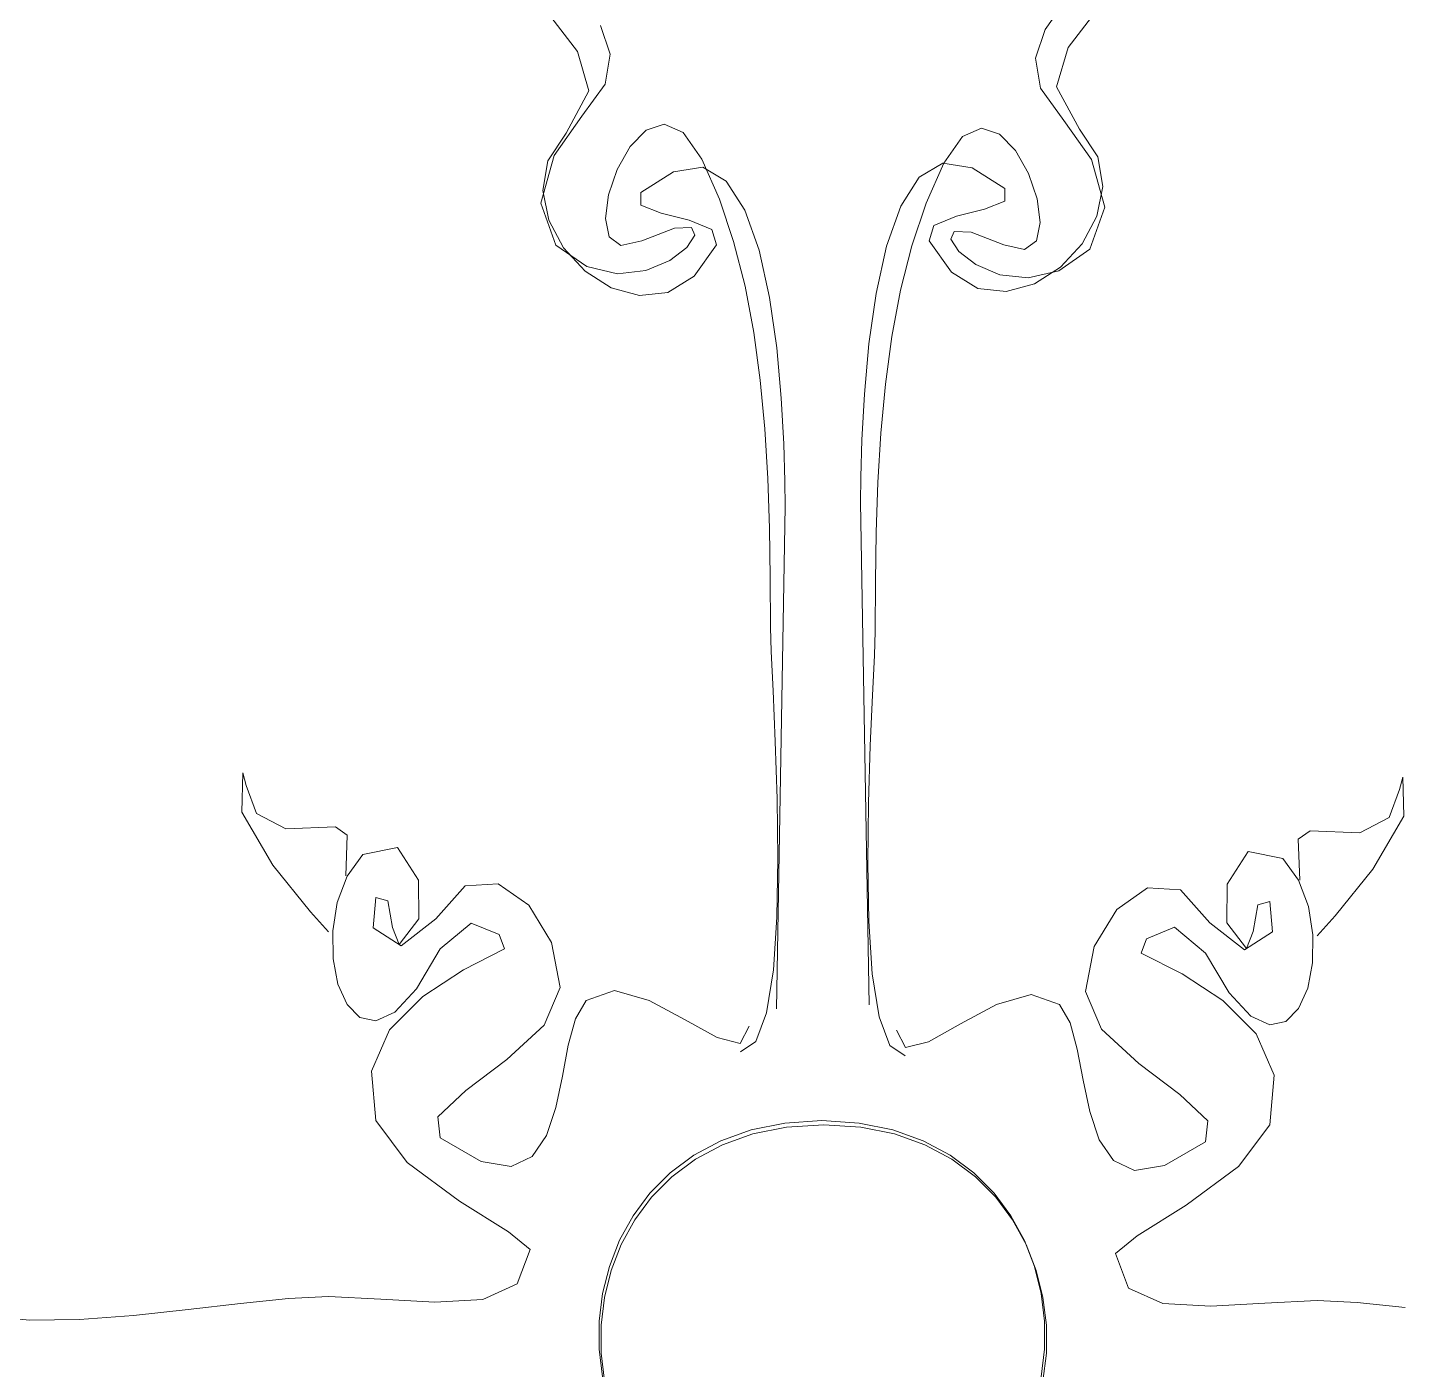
# Model space of a CAD drawing. Header units: centimetres. Extents: x 134057 to 145613, y 5028 to 39996.
# Drawn here: x 135511.4 to 135562.4, y 11426.4 to 11476.1 of the extents above; entities that cross this region are included whole.
import ezdxf

# ---------------------------------------------------------------- set-up
doc = ezdxf.new("R2010")
doc.units = ezdxf.units.CM
doc.layers.add('TEXT', color=3, linetype='Continuous', lineweight=20)

msp = doc.modelspace()

# ---------------------------------------------------------------- linework, layer by layer
at = {"layer": 'TEXT', "color": 2, "linetype": 'Continuous', "lineweight": 9}
for p, q in [((135549.857, 11477.129), (135549.101, 11476.059)), ((135549.857, 11477.129), (135549.101, 11476.059)), ((135531.773, 11475.241), (135530.662, 11476.692)), ((135531.773, 11475.241), (135530.662, 11476.692)), ((135549.951, 11475.391), (135551.062, 11476.842)), ((135549.951, 11475.391), (135551.062, 11476.842)), ((135532.622, 11476.209), (135532.977, 11475.145)), ((135532.622, 11476.209), (135532.977, 11475.145)), ((135549.101, 11476.059), (135548.747, 11474.995)), ((135549.101, 11476.059), (135548.747, 11474.995)), ((135549.527, 11473.94), (135549.951, 11475.391)), ((135549.527, 11473.94), (135549.951, 11475.391)), ((135532.197, 11473.79), (135531.773, 11475.241)), ((135532.197, 11473.79), (135531.773, 11475.241)), ((135532.977, 11475.145), (135532.792, 11474.04)), ((135532.977, 11475.145), (135532.792, 11474.04)), ((135548.747, 11474.995), (135548.932, 11473.89)), ((135548.747, 11474.995), (135548.932, 11473.89)), ((135532.792, 11474.04), (135531.927, 11472.847)), ((135532.792, 11474.04), (135531.927, 11472.847)), ((135548.932, 11473.89), (135549.797, 11472.697)), ((135548.932, 11473.89), (135549.797, 11472.697)), ((135550.369, 11472.37), (135549.527, 11473.94)), ((135550.369, 11472.37), (135549.527, 11473.94)), ((135531.355, 11472.22), (135532.197, 11473.79)), ((135531.355, 11472.22), (135532.197, 11473.79)), ((135531.927, 11472.847), (135530.902, 11471.399)), ((135531.927, 11472.847), (135530.902, 11471.399)), ((135533.717, 11471.728), (135534.315, 11472.338)), ((135533.717, 11471.728), (135534.315, 11472.338)), ((135534.315, 11472.338), (135534.987, 11472.561)), ((135534.315, 11472.338), (135534.987, 11472.561)), ((135534.987, 11472.561), (135535.689, 11472.25)), ((135534.987, 11472.561), (135535.689, 11472.25)), ((135546.737, 11472.411), (135546.035, 11472.1)), ((135546.737, 11472.411), (135546.035, 11472.1)), ((135547.409, 11472.188), (135546.737, 11472.411)), ((135547.409, 11472.188), (135546.737, 11472.411)), ((135549.797, 11472.697), (135550.822, 11471.249)), ((135549.797, 11472.697), (135550.822, 11471.249)), ((135551.05, 11471.349), (135550.369, 11472.37)), ((135551.05, 11471.349), (135550.369, 11472.37)), ((135530.674, 11471.199), (135531.355, 11472.22)), ((135530.674, 11471.199), (135531.355, 11472.22)), ((135535.689, 11472.25), (135536.378, 11471.257)), ((135535.689, 11472.25), (135536.378, 11471.257)), ((135546.035, 11472.1), (135545.346, 11471.108)), ((135546.035, 11472.1), (135545.346, 11471.108)), ((135548.007, 11471.578), (135547.409, 11472.188)), ((135548.007, 11471.578), (135547.409, 11472.188)), ((135530.902, 11471.399), (135530.407, 11469.632)), ((135530.902, 11471.399), (135530.407, 11469.632)), ((135533.238, 11470.88), (135533.717, 11471.728)), ((135533.238, 11470.88), (135533.717, 11471.728)), ((135536.378, 11471.257), (135537.029, 11469.776)), ((135536.378, 11471.257), (135537.029, 11469.776)), ((135548.486, 11470.73), (135548.007, 11471.578)), ((135548.486, 11470.73), (135548.007, 11471.578)), ((135550.822, 11471.249), (135551.317, 11469.482)), ((135550.822, 11471.249), (135551.317, 11469.482)), ((135551.24, 11470.246), (135551.05, 11471.349)), ((135551.24, 11470.246), (135551.05, 11471.349)), ((135530.484, 11470.096), (135530.674, 11471.199)), ((135530.484, 11470.096), (135530.674, 11471.199)), ((135532.921, 11469.941), (135533.238, 11470.88)), ((135532.921, 11469.941), (135533.238, 11470.88)), ((135535.33, 11470.79), (135534.112, 11470.026)), ((135535.33, 11470.79), (135534.112, 11470.026)), ((135536.411, 11470.966), (135535.33, 11470.79)), ((135536.411, 11470.966), (135535.33, 11470.79)), ((135537.286, 11470.446), (135536.411, 11470.966)), ((135537.286, 11470.446), (135536.411, 11470.966)), ((135544.438, 11470.596), (135545.313, 11471.116)), ((135544.438, 11470.596), (135545.313, 11471.116)), ((135545.346, 11471.108), (135544.695, 11469.626)), ((135545.346, 11471.108), (135544.695, 11469.626)), ((135545.313, 11471.116), (135546.394, 11470.939)), ((135545.313, 11471.116), (135546.394, 11470.939)), ((135546.394, 11470.939), (135547.612, 11470.176)), ((135546.394, 11470.939), (135547.612, 11470.176)), ((135537.975, 11469.373), (135537.286, 11470.446)), ((135537.975, 11469.373), (135537.286, 11470.446)), ((135543.748, 11469.523), (135544.438, 11470.596)), ((135543.748, 11469.523), (135544.438, 11470.596)), ((135548.803, 11469.791), (135548.486, 11470.73)), ((135548.803, 11469.791), (135548.486, 11470.73)), ((135551.02, 11469.144), (135551.24, 11470.246)), ((135551.02, 11469.144), (135551.24, 11470.246)), ((135530.704, 11468.994), (135530.484, 11470.096)), ((135530.704, 11468.994), (135530.484, 11470.096)), ((135532.81, 11469.059), (135532.921, 11469.941)), ((135532.81, 11469.059), (135532.921, 11469.941)), ((135534.112, 11470.026), (135534.117, 11469.559)), ((135534.112, 11470.026), (135534.117, 11469.559)), ((135537.029, 11469.776), (135537.558, 11468.203)), ((135537.029, 11469.776), (135537.558, 11468.203)), ((135547.612, 11470.176), (135547.607, 11469.709)), ((135547.612, 11470.176), (135547.607, 11469.709)), ((135548.914, 11468.91), (135548.803, 11469.791)), ((135548.914, 11468.91), (135548.803, 11469.791)), ((135530.407, 11469.632), (135530.973, 11468.078)), ((135530.407, 11469.632), (135530.973, 11468.078)), ((135534.117, 11469.559), (135534.873, 11469.259)), ((135534.117, 11469.559), (135534.873, 11469.259)), ((135534.873, 11469.259), (135535.907, 11469)), ((135534.873, 11469.259), (135535.907, 11469)), ((135538.502, 11467.89), (135537.975, 11469.373)), ((135538.502, 11467.89), (135537.975, 11469.373)), ((135543.222, 11468.039), (135543.748, 11469.523)), ((135543.222, 11468.039), (135543.748, 11469.523)), ((135544.695, 11469.626), (135544.165, 11468.054)), ((135544.695, 11469.626), (135544.165, 11468.054)), ((135546.851, 11469.409), (135545.817, 11469.149)), ((135546.851, 11469.409), (135545.817, 11469.149)), ((135547.607, 11469.709), (135546.851, 11469.409)), ((135547.607, 11469.709), (135546.851, 11469.409)), ((135551.317, 11469.482), (135550.751, 11467.928)), ((135551.317, 11469.482), (135550.751, 11467.928)), ((135531.253, 11467.972), (135530.704, 11468.994)), ((135531.253, 11467.972), (135530.704, 11468.994)), ((135532.949, 11468.383), (135532.81, 11469.059)), ((135532.949, 11468.383), (135532.81, 11469.059)), ((135535.367, 11468.707), (135534.152, 11468.237)), ((135535.367, 11468.707), (135534.152, 11468.237)), ((135535.995, 11468.729), (135535.367, 11468.707)), ((135535.995, 11468.729), (135535.367, 11468.707)), ((135535.907, 11469), (135536.747, 11468.651)), ((135535.907, 11469), (135536.747, 11468.651)), ((135536.119, 11468.443), (135535.995, 11468.729)), ((135536.119, 11468.443), (135535.995, 11468.729)), ((135544.977, 11468.801), (135544.804, 11468.237)), ((135544.977, 11468.801), (135544.804, 11468.237)), ((135545.817, 11469.149), (135544.977, 11468.801)), ((135545.817, 11469.149), (135544.977, 11468.801)), ((135548.775, 11468.233), (135548.914, 11468.91)), ((135548.775, 11468.233), (135548.914, 11468.91)), ((135550.47, 11468.122), (135551.02, 11469.144)), ((135550.47, 11468.122), (135551.02, 11469.144)), ((135533.382, 11468.059), (135532.949, 11468.383)), ((135533.382, 11468.059), (135532.949, 11468.383)), ((135534.152, 11468.237), (135533.382, 11468.059)), ((135534.152, 11468.237), (135533.382, 11468.059)), ((135535.823, 11467.987), (135536.119, 11468.443)), ((135535.823, 11467.987), (135536.119, 11468.443)), ((135536.747, 11468.651), (135536.92, 11468.087)), ((135536.747, 11468.651), (135536.92, 11468.087)), ((135537.558, 11468.203), (135537.979, 11466.553)), ((135537.558, 11468.203), (135537.979, 11466.553)), ((135544.804, 11468.237), (135545.625, 11467.069)), ((135544.804, 11468.237), (135545.625, 11467.069)), ((135545.605, 11468.293), (135545.729, 11468.58)), ((135545.605, 11468.293), (135545.729, 11468.58)), ((135545.901, 11467.837), (135545.605, 11468.293)), ((135545.901, 11467.837), (135545.605, 11468.293)), ((135545.729, 11468.58), (135546.356, 11468.558)), ((135545.729, 11468.58), (135546.356, 11468.558)), ((135546.356, 11468.558), (135547.572, 11468.087)), ((135546.356, 11468.558), (135547.572, 11468.087)), ((135548.342, 11467.91), (135548.775, 11468.233)), ((135548.342, 11467.91), (135548.775, 11468.233)), ((135530.973, 11468.078), (135532.113, 11467.277)), ((135530.973, 11468.078), (135532.113, 11467.277)), ((135532.051, 11467.113), (135531.253, 11467.972)), ((135532.051, 11467.113), (135531.253, 11467.972)), ((135535.19, 11467.503), (135535.823, 11467.987)), ((135535.19, 11467.503), (135535.823, 11467.987)), ((135536.92, 11468.087), (135536.098, 11466.919)), ((135536.92, 11468.087), (135536.098, 11466.919)), ((135538.887, 11466.139), (135538.502, 11467.89)), ((135538.887, 11466.139), (135538.502, 11467.89)), ((135542.837, 11466.289), (135543.222, 11468.039)), ((135542.837, 11466.289), (135543.222, 11468.039)), ((135544.165, 11468.054), (135543.745, 11466.403)), ((135544.165, 11468.054), (135543.745, 11466.403)), ((135546.533, 11467.353), (135545.901, 11467.837)), ((135546.533, 11467.353), (135545.901, 11467.837)), ((135547.572, 11468.087), (135548.342, 11467.91)), ((135547.572, 11468.087), (135548.342, 11467.91)), ((135550.751, 11467.928), (135549.611, 11467.127)), ((135550.751, 11467.928), (135549.611, 11467.127)), ((135549.673, 11467.263), (135550.47, 11468.122)), ((135549.673, 11467.263), (135550.47, 11468.122)), ((135532.113, 11467.277), (135533.252, 11467.008)), ((135532.113, 11467.277), (135533.252, 11467.008)), ((135534.305, 11467.13), (135535.19, 11467.503)), ((135534.305, 11467.13), (135535.19, 11467.503)), ((135547.418, 11466.98), (135546.533, 11467.353)), ((135547.418, 11466.98), (135546.533, 11467.353)), ((135548.709, 11466.647), (135549.673, 11467.263)), ((135548.709, 11466.647), (135549.673, 11467.263)), ((135533.015, 11466.497), (135532.051, 11467.113)), ((135533.015, 11466.497), (135532.051, 11467.113)), ((135533.252, 11467.008), (135534.305, 11467.13)), ((135533.252, 11467.008), (135534.305, 11467.13)), ((135536.098, 11466.919), (135535.12, 11466.319)), ((135536.098, 11466.919), (135535.12, 11466.319)), ((135545.625, 11467.069), (135546.604, 11466.469)), ((135545.625, 11467.069), (135546.604, 11466.469)), ((135548.472, 11466.858), (135547.418, 11466.98)), ((135548.472, 11466.858), (135547.418, 11466.98)), ((135549.611, 11467.127), (135548.472, 11466.858)), ((135549.611, 11467.127), (135548.472, 11466.858)), ((135534.065, 11466.205), (135533.015, 11466.497)), ((135534.065, 11466.205), (135533.015, 11466.497)), ((135535.12, 11466.319), (135534.065, 11466.205)), ((135535.12, 11466.319), (135534.065, 11466.205)), ((135537.979, 11466.553), (135538.304, 11464.837)), ((135537.979, 11466.553), (135538.304, 11464.837)), ((135542.571, 11464.415), (135542.837, 11466.289)), ((135542.571, 11464.415), (135542.837, 11466.289)), ((135543.745, 11466.403), (135543.42, 11464.687)), ((135543.745, 11466.403), (135543.42, 11464.687)), ((135546.604, 11466.469), (135547.659, 11466.355)), ((135546.604, 11466.469), (135547.659, 11466.355)), ((135547.659, 11466.355), (135548.709, 11466.647)), ((135547.659, 11466.355), (135548.709, 11466.647)), ((135539.153, 11464.265), (135538.887, 11466.139)), ((135539.153, 11464.265), (135538.887, 11466.139)), ((135538.304, 11464.837), (135538.544, 11463.07)), ((135538.304, 11464.837), (135538.544, 11463.07)), ((135543.42, 11464.687), (135543.18, 11462.92)), ((135543.42, 11464.687), (135543.18, 11462.92)), ((135539.322, 11462.41), (135539.153, 11464.265)), ((135539.322, 11462.41), (135539.153, 11464.265)), ((135542.402, 11462.559), (135542.571, 11464.415)), ((135542.402, 11462.559), (135542.571, 11464.415)), ((135538.544, 11463.07), (135538.713, 11461.264)), ((135538.544, 11463.07), (135538.713, 11461.264)), ((135543.18, 11462.92), (135543.011, 11461.114)), ((135543.18, 11462.92), (135543.011, 11461.114)), ((135539.415, 11460.716), (135539.322, 11462.41)), ((135539.415, 11460.716), (135539.322, 11462.41)), ((135542.309, 11460.866), (135542.402, 11462.559)), ((135542.309, 11460.866), (135542.402, 11462.559)), ((135538.713, 11461.264), (135538.823, 11459.434)), ((135538.713, 11461.264), (135538.823, 11459.434)), ((135543.011, 11461.114), (135542.901, 11459.284)), ((135543.011, 11461.114), (135542.901, 11459.284)), ((135539.455, 11459.328), (135539.415, 11460.716)), ((135539.455, 11459.328), (135539.415, 11460.716)), ((135542.269, 11459.478), (135542.309, 11460.866)), ((135542.269, 11459.478), (135542.309, 11460.866)), ((135538.823, 11459.434), (135538.886, 11457.592)), ((135538.823, 11459.434), (135538.886, 11457.592)), ((135539.463, 11458.389), (135539.455, 11459.328)), ((135539.463, 11458.389), (135539.455, 11459.328)), ((135542.26, 11458.539), (135542.269, 11459.478)), ((135542.26, 11458.539), (135542.269, 11459.478)), ((135542.901, 11459.284), (135542.838, 11457.443)), ((135542.901, 11459.284), (135542.838, 11457.443)), ((135542.578, 11439.937), (135542.26, 11458.539)), ((135542.578, 11439.937), (135542.26, 11458.539)), ((135539.145, 11439.788), (135539.463, 11458.389)), ((135539.145, 11439.788), (135539.463, 11458.389)), ((135538.886, 11457.592), (135538.915, 11455.752)), ((135538.886, 11457.592), (135538.915, 11455.752)), ((135542.838, 11457.443), (135542.809, 11455.603)), ((135542.838, 11457.443), (135542.809, 11455.603)), ((135538.915, 11455.752), (135538.922, 11453.928)), ((135538.915, 11455.752), (135538.922, 11453.928)), ((135542.809, 11455.603), (135542.802, 11453.778)), ((135542.809, 11455.603), (135542.802, 11453.778)), ((135538.922, 11453.928), (135538.951, 11453.024)), ((135538.922, 11453.928), (135538.951, 11453.024)), ((135542.802, 11453.778), (135542.773, 11452.874)), ((135542.802, 11453.778), (135542.773, 11452.874)), ((135538.951, 11453.024), (135539.02, 11451.559)), ((135538.951, 11453.024), (135539.02, 11451.559)), ((135542.773, 11452.874), (135542.704, 11451.409)), ((135542.773, 11452.874), (135542.704, 11451.409)), ((135539.02, 11451.559), (135539.102, 11449.687)), ((135539.02, 11451.559), (135539.102, 11449.687)), ((135542.704, 11451.409), (135542.622, 11449.537)), ((135542.704, 11451.409), (135542.622, 11449.537)), ((135539.102, 11449.687), (135539.171, 11447.564)), ((135539.102, 11449.687), (135539.171, 11447.564)), ((135542.622, 11449.537), (135542.553, 11447.414)), ((135542.622, 11449.537), (135542.553, 11447.414)), ((135519.327, 11447.067), (135519.367, 11448.523)), ((135519.327, 11447.067), (135519.367, 11448.523)), ((135519.367, 11448.523), (135519.496, 11448.057)), ((135519.367, 11448.523), (135519.496, 11448.057)), ((135562.357, 11448.373), (135562.228, 11447.908)), ((135562.357, 11448.373), (135562.228, 11447.908)), ((135562.397, 11446.917), (135562.357, 11448.373)), ((135562.397, 11446.917), (135562.357, 11448.373)), ((135519.496, 11448.057), (135519.873, 11447.027)), ((135519.496, 11448.057), (135519.873, 11447.027)), ((135562.228, 11447.908), (135561.851, 11446.877)), ((135562.228, 11447.908), (135561.851, 11446.877)), ((135539.171, 11447.564), (135539.2, 11445.343)), ((135539.171, 11447.564), (135539.2, 11445.343)), ((135542.553, 11447.414), (135542.524, 11445.193)), ((135542.553, 11447.414), (135542.524, 11445.193)), ((135520.48, 11445.104), (135519.327, 11447.067)), ((135520.48, 11445.104), (135519.327, 11447.067)), ((135519.873, 11447.027), (135520.957, 11446.456)), ((135519.873, 11447.027), (135520.957, 11446.456)), ((135561.851, 11446.877), (135560.767, 11446.306)), ((135561.851, 11446.877), (135560.767, 11446.306)), ((135561.244, 11444.955), (135562.397, 11446.917)), ((135561.244, 11444.955), (135562.397, 11446.917)), ((135520.957, 11446.456), (135522.806, 11446.532)), ((135520.957, 11446.456), (135522.806, 11446.532)), ((135522.806, 11446.532), (135523.241, 11446.22)), ((135522.806, 11446.532), (135523.241, 11446.22)), ((135558.918, 11446.383), (135558.483, 11446.071)), ((135558.918, 11446.383), (135558.483, 11446.071)), ((135560.767, 11446.306), (135558.918, 11446.383)), ((135560.767, 11446.306), (135558.918, 11446.383)), ((135523.241, 11446.22), (135523.182, 11444.707)), ((135523.241, 11446.22), (135523.182, 11444.707)), ((135523.818, 11445.502), (135525.096, 11445.767)), ((135523.818, 11445.502), (135525.096, 11445.767)), ((135525.096, 11445.767), (135525.879, 11444.548)), ((135525.096, 11445.767), (135525.879, 11444.548)), ((135558.483, 11446.071), (135558.541, 11444.557)), ((135558.483, 11446.071), (135558.541, 11444.557)), ((135523.236, 11444.697), (135523.818, 11445.502)), ((135523.236, 11444.697), (135523.818, 11445.502)), ((135539.2, 11445.343), (135539.162, 11443.179)), ((135539.2, 11445.343), (135539.162, 11443.179)), ((135556.628, 11445.617), (135555.845, 11444.398)), ((135556.628, 11445.617), (135555.845, 11444.398)), ((135557.906, 11445.352), (135556.628, 11445.617)), ((135557.906, 11445.352), (135556.628, 11445.617)), ((135558.487, 11444.547), (135557.906, 11445.352)), ((135558.487, 11444.547), (135557.906, 11445.352)), ((135521.871, 11443.38), (135520.48, 11445.104)), ((135521.871, 11443.38), (135520.48, 11445.104)), ((135542.524, 11445.193), (135542.562, 11443.03)), ((135542.524, 11445.193), (135542.562, 11443.03)), ((135559.853, 11443.231), (135561.244, 11444.955)), ((135559.853, 11443.231), (135561.244, 11444.955)), ((135522.868, 11443.726), (135523.236, 11444.697)), ((135522.868, 11443.726), (135523.236, 11444.697)), ((135525.879, 11444.548), (135525.885, 11443.117)), ((135525.879, 11444.548), (135525.885, 11443.117)), ((135526.521, 11443.117), (135527.611, 11444.348)), ((135526.521, 11443.117), (135527.611, 11444.348)), ((135527.611, 11444.348), (135528.831, 11444.419)), ((135527.611, 11444.348), (135528.831, 11444.419)), ((135528.831, 11444.419), (135529.967, 11443.621)), ((135528.831, 11444.419), (135529.967, 11443.621)), ((135552.893, 11444.27), (135551.757, 11443.471)), ((135552.893, 11444.27), (135551.757, 11443.471)), ((135554.113, 11444.199), (135552.893, 11444.27)), ((135554.113, 11444.199), (135552.893, 11444.27)), ((135555.845, 11444.398), (135555.839, 11442.967)), ((135555.845, 11444.398), (135555.839, 11442.967)), ((135558.856, 11443.577), (135558.487, 11444.547)), ((135558.856, 11443.577), (135558.487, 11444.547)), ((135522.698, 11442.679), (135522.868, 11443.726)), ((135522.698, 11442.679), (135522.868, 11443.726)), ((135524.295, 11443.912), (135524.201, 11442.787)), ((135524.295, 11443.912), (135524.201, 11442.787)), ((135524.745, 11443.788), (135524.295, 11443.912)), ((135524.745, 11443.788), (135524.295, 11443.912)), ((135524.911, 11442.799), (135524.745, 11443.788)), ((135524.911, 11442.799), (135524.745, 11443.788)), ((135555.203, 11442.967), (135554.113, 11444.199)), ((135555.203, 11442.967), (135554.113, 11444.199)), ((135556.979, 11443.638), (135557.429, 11443.762)), ((135556.979, 11443.638), (135557.429, 11443.762)), ((135557.429, 11443.762), (135557.523, 11442.638)), ((135557.429, 11443.762), (135557.523, 11442.638)), ((135522.546, 11442.64), (135521.871, 11443.38)), ((135522.546, 11442.64), (135521.871, 11443.38)), ((135529.967, 11443.621), (135530.805, 11442.242)), ((135529.967, 11443.621), (135530.805, 11442.242)), ((135551.757, 11443.471), (135550.919, 11442.092)), ((135551.757, 11443.471), (135550.919, 11442.092)), ((135556.812, 11442.649), (135556.979, 11443.638)), ((135556.812, 11442.649), (135556.979, 11443.638)), ((135559.026, 11442.529), (135558.856, 11443.577)), ((135559.026, 11442.529), (135558.856, 11443.577)), ((135559.177, 11442.49), (135559.853, 11443.231)), ((135559.177, 11442.49), (135559.853, 11443.231)), ((135522.712, 11441.641), (135522.698, 11442.679)), ((135522.712, 11441.641), (135522.698, 11442.679)), ((135524.201, 11442.787), (135525.237, 11442.122)), ((135524.201, 11442.787), (135525.237, 11442.122)), ((135525.167, 11442.168), (135524.911, 11442.799)), ((135525.167, 11442.168), (135524.911, 11442.799)), ((135525.885, 11443.117), (135525.167, 11442.168)), ((135525.885, 11443.117), (135525.167, 11442.168)), ((135525.237, 11442.122), (135526.521, 11443.117)), ((135525.237, 11442.122), (135526.521, 11443.117)), ((135527.828, 11442.958), (135526.68, 11442.004)), ((135527.828, 11442.958), (135526.68, 11442.004)), ((135528.871, 11442.534), (135527.828, 11442.958)), ((135528.871, 11442.534), (135527.828, 11442.958)), ((135539.162, 11443.179), (135539.031, 11441.228)), ((135539.162, 11443.179), (135539.031, 11441.228)), ((135542.562, 11443.03), (135542.693, 11441.078)), ((135542.562, 11443.03), (135542.693, 11441.078)), ((135552.853, 11442.384), (135553.896, 11442.808)), ((135552.853, 11442.384), (135553.896, 11442.808)), ((135553.896, 11442.808), (135555.044, 11441.854)), ((135553.896, 11442.808), (135555.044, 11441.854)), ((135556.486, 11441.972), (135555.203, 11442.967)), ((135556.486, 11441.972), (135555.203, 11442.967)), ((135555.839, 11442.967), (135556.557, 11442.018)), ((135555.839, 11442.967), (135556.557, 11442.018)), ((135529.065, 11442.004), (135528.871, 11442.534)), ((135529.065, 11442.004), (135528.871, 11442.534)), ((135530.805, 11442.242), (135531.132, 11440.573)), ((135530.805, 11442.242), (135531.132, 11440.573)), ((135552.659, 11441.854), (135552.853, 11442.384)), ((135552.659, 11441.854), (135552.853, 11442.384)), ((135557.523, 11442.638), (135556.486, 11441.972)), ((135557.523, 11442.638), (135556.486, 11441.972)), ((135556.557, 11442.018), (135556.812, 11442.649)), ((135556.557, 11442.018), (135556.812, 11442.649)), ((135559.012, 11441.492), (135559.026, 11442.529)), ((135559.012, 11441.492), (135559.026, 11442.529)), ((135526.68, 11442.004), (135525.804, 11440.523)), ((135526.68, 11442.004), (135525.804, 11440.523)), ((135527.546, 11441.236), (135529.065, 11442.004)), ((135527.546, 11441.236), (135529.065, 11442.004)), ((135550.919, 11442.092), (135550.592, 11440.424)), ((135550.919, 11442.092), (135550.592, 11440.424)), ((135554.178, 11441.086), (135552.659, 11441.854)), ((135554.178, 11441.086), (135552.659, 11441.854)), ((135555.044, 11441.854), (135555.92, 11440.374)), ((135555.044, 11441.854), (135555.92, 11440.374)), ((135522.894, 11440.701), (135522.712, 11441.641)), ((135522.894, 11440.701), (135522.712, 11441.641)), ((135526.035, 11440.246), (135527.546, 11441.236)), ((135526.035, 11440.246), (135527.546, 11441.236)), ((135539.031, 11441.228), (135538.779, 11439.642)), ((135539.031, 11441.228), (135538.779, 11439.642)), ((135558.83, 11440.552), (135559.012, 11441.492)), ((135558.83, 11440.552), (135559.012, 11441.492)), ((135523.229, 11439.946), (135522.894, 11440.701)), ((135523.229, 11439.946), (135522.894, 11440.701)), ((135542.693, 11441.078), (135542.944, 11439.493)), ((135542.693, 11441.078), (135542.944, 11439.493)), ((135555.689, 11440.097), (135554.178, 11441.086)), ((135555.689, 11440.097), (135554.178, 11441.086)), ((135524.807, 11439.005), (135526.035, 11440.246)), ((135524.807, 11439.005), (135526.035, 11440.246)), ((135525.804, 11440.523), (135525.005, 11439.664)), ((135525.804, 11440.523), (135525.005, 11439.664)), ((135531.132, 11440.573), (135530.531, 11439.186)), ((135531.132, 11440.573), (135530.531, 11439.186)), ((135532.086, 11440.096), (135533.14, 11440.467)), ((135532.086, 11440.096), (135533.14, 11440.467)), ((135533.14, 11440.467), (135534.429, 11440.096)), ((135533.14, 11440.467), (135534.429, 11440.096)), ((135548.584, 11440.318), (135547.295, 11439.947)), ((135548.584, 11440.318), (135547.295, 11439.947)), ((135549.638, 11439.947), (135548.584, 11440.318)), ((135549.638, 11439.947), (135548.584, 11440.318)), ((135550.592, 11440.424), (135551.193, 11439.036)), ((135550.592, 11440.424), (135551.193, 11439.036)), ((135555.92, 11440.374), (135556.719, 11439.515)), ((135555.92, 11440.374), (135556.719, 11439.515)), ((135558.495, 11439.796), (135558.83, 11440.552)), ((135558.495, 11439.796), (135558.83, 11440.552)), ((135523.703, 11439.463), (135523.229, 11439.946)), ((135523.703, 11439.463), (135523.229, 11439.946)), ((135525.005, 11439.664), (135524.3, 11439.34)), ((135525.005, 11439.664), (135524.3, 11439.34)), ((135531.696, 11439.419), (135532.086, 11440.096)), ((135531.696, 11439.419), (135532.086, 11440.096)), ((135534.429, 11440.096), (135535.762, 11439.381)), ((135534.429, 11440.096), (135535.762, 11439.381)), ((135538.779, 11439.642), (135538.381, 11438.578)), ((135538.779, 11439.642), (135538.381, 11438.578)), ((135547.295, 11439.947), (135545.962, 11439.231)), ((135547.295, 11439.947), (135545.962, 11439.231)), ((135550.028, 11439.27), (135549.638, 11439.947)), ((135550.028, 11439.27), (135549.638, 11439.947)), ((135556.917, 11438.855), (135555.689, 11440.097)), ((135556.917, 11438.855), (135555.689, 11440.097)), ((135558.021, 11439.314), (135558.495, 11439.796)), ((135558.021, 11439.314), (135558.495, 11439.796)), ((135524.3, 11439.34), (135523.703, 11439.463)), ((135524.3, 11439.34), (135523.703, 11439.463)), ((135530.531, 11439.186), (135529.153, 11437.905)), ((135530.531, 11439.186), (135529.153, 11437.905)), ((135531.431, 11438.438), (135531.696, 11439.419)), ((135531.431, 11438.438), (135531.696, 11439.419)), ((135535.762, 11439.381), (135536.949, 11438.719)), ((135535.762, 11439.381), (135536.949, 11438.719)), ((135537.801, 11438.507), (135538.127, 11439.143)), ((135537.801, 11438.507), (135538.127, 11439.143)), ((135542.944, 11439.493), (135543.343, 11438.428)), ((135542.944, 11439.493), (135543.343, 11438.428)), ((135545.962, 11439.231), (135544.775, 11438.569)), ((135545.962, 11439.231), (135544.775, 11438.569)), ((135550.293, 11438.288), (135550.028, 11439.27)), ((135550.293, 11438.288), (135550.028, 11439.27)), ((135556.719, 11439.515), (135557.424, 11439.191)), ((135556.719, 11439.515), (135557.424, 11439.191)), ((135557.424, 11439.191), (135558.021, 11439.314)), ((135557.424, 11439.191), (135558.021, 11439.314)), ((135524.135, 11437.481), (135524.807, 11439.005)), ((135524.135, 11437.481), (135524.807, 11439.005)), ((135536.949, 11438.719), (135537.801, 11438.507)), ((135536.949, 11438.719), (135537.801, 11438.507)), ((135543.923, 11438.357), (135543.597, 11438.993)), ((135543.923, 11438.357), (135543.597, 11438.993)), ((135551.193, 11439.036), (135552.571, 11437.755)), ((135551.193, 11439.036), (135552.571, 11437.755)), ((135557.589, 11437.332), (135556.917, 11438.855)), ((135557.589, 11437.332), (135556.917, 11438.855)), ((135531.214, 11437.293), (135531.431, 11438.438)), ((135531.214, 11437.293), (135531.431, 11438.438)), ((135538.381, 11438.578), (135537.809, 11438.189)), ((135538.381, 11438.578), (135537.809, 11438.189)), ((135543.343, 11438.428), (135543.915, 11438.039)), ((135543.343, 11438.428), (135543.915, 11438.039)), ((135544.775, 11438.569), (135543.923, 11438.357)), ((135544.775, 11438.569), (135543.923, 11438.357)), ((135550.51, 11437.144), (135550.293, 11438.288)), ((135550.51, 11437.144), (135550.293, 11438.288)), ((135529.153, 11437.905), (135527.629, 11436.762)), ((135529.153, 11437.905), (135527.629, 11436.762)), ((135552.571, 11437.755), (135554.095, 11436.612)), ((135552.571, 11437.755), (135554.095, 11436.612)), ((135524.295, 11435.645), (135524.135, 11437.481)), ((135524.295, 11435.645), (135524.135, 11437.481)), ((135530.97, 11436.13), (135531.214, 11437.293)), ((135530.97, 11436.13), (135531.214, 11437.293)), ((135550.754, 11435.98), (135550.51, 11437.144)), ((135550.754, 11435.98), (135550.51, 11437.144)), ((135557.429, 11435.495), (135557.589, 11437.332)), ((135557.429, 11435.495), (135557.589, 11437.332)), ((135527.629, 11436.762), (135526.594, 11435.786)), ((135527.629, 11436.762), (135526.594, 11435.786)), ((135554.095, 11436.612), (135555.13, 11435.636)), ((135554.095, 11436.612), (135555.13, 11435.636)), ((135530.622, 11435.089), (135530.97, 11436.13)), ((135530.622, 11435.089), (135530.97, 11436.13)), ((135525.458, 11434.095), (135524.295, 11435.645)), ((135525.458, 11434.095), (135524.295, 11435.645)), ((135526.594, 11435.786), (135526.68, 11435.009)), ((135526.594, 11435.786), (135526.68, 11435.009)), ((135538.205, 11435.304), (135539.455, 11435.556)), ((135538.205, 11435.304), (135539.455, 11435.556)), ((135539.455, 11435.556), (135540.83, 11435.645)), ((135539.455, 11435.556), (135540.83, 11435.645)), ((135540.83, 11435.645), (135540.83, 11435.645)), ((135540.83, 11435.645), (135542.206, 11435.556)), ((135540.83, 11435.645), (135540.83, 11435.645)), ((135540.83, 11435.645), (135542.206, 11435.556)), ((135542.206, 11435.556), (135543.456, 11435.303)), ((135542.206, 11435.556), (135543.456, 11435.303)), ((135551.102, 11434.939), (135550.754, 11435.98)), ((135551.102, 11434.939), (135550.754, 11435.98)), ((135555.13, 11435.636), (135555.044, 11434.859)), ((135555.13, 11435.636), (135555.044, 11434.859)), ((135530.095, 11434.314), (135530.622, 11435.089)), ((135530.095, 11434.314), (135530.622, 11435.089)), ((135537.08, 11434.902), (135538.205, 11435.304)), ((135537.08, 11434.902), (135538.205, 11435.304)), ((135537.144, 11434.753), (135538.27, 11435.154)), ((135537.144, 11434.753), (135538.27, 11435.154)), ((135538.27, 11435.154), (135539.52, 11435.407)), ((135538.27, 11435.154), (135539.52, 11435.407)), ((135539.52, 11435.407), (135540.895, 11435.495)), ((135539.52, 11435.407), (135540.895, 11435.495)), ((135540.895, 11435.495), (135540.895, 11435.495)), ((135540.895, 11435.495), (135542.27, 11435.406)), ((135540.895, 11435.495), (135540.895, 11435.495)), ((135540.895, 11435.495), (135542.27, 11435.406)), ((135542.27, 11435.406), (135543.52, 11435.153)), ((135542.27, 11435.406), (135543.52, 11435.153)), ((135543.456, 11435.303), (135544.581, 11434.901)), ((135543.456, 11435.303), (135544.581, 11434.901)), ((135543.52, 11435.153), (135544.645, 11434.752)), ((135543.52, 11435.153), (135544.645, 11434.752)), ((135556.266, 11433.945), (135557.429, 11435.495)), ((135556.266, 11433.945), (135557.429, 11435.495)), ((135526.68, 11435.009), (135528.2, 11434.131)), ((135526.68, 11435.009), (135528.2, 11434.131)), ((135536.08, 11434.368), (135537.08, 11434.902)), ((135536.08, 11434.368), (135537.08, 11434.902)), ((135536.144, 11434.218), (135537.144, 11434.753)), ((135536.144, 11434.218), (135537.144, 11434.753)), ((135544.581, 11434.901), (135545.581, 11434.367)), ((135544.581, 11434.901), (135545.581, 11434.367)), ((135544.645, 11434.752), (135545.646, 11434.217)), ((135544.645, 11434.752), (135545.646, 11434.217)), ((135551.629, 11434.164), (135551.102, 11434.939)), ((135551.629, 11434.164), (135551.102, 11434.939)), ((135555.044, 11434.859), (135553.524, 11433.982)), ((135555.044, 11434.859), (135553.524, 11433.982)), ((135527.395, 11432.664), (135525.458, 11434.095)), ((135527.395, 11432.664), (135525.458, 11434.095)), ((135528.2, 11434.131), (135529.313, 11433.947)), ((135528.2, 11434.131), (135529.313, 11433.947)), ((135529.313, 11433.947), (135530.095, 11434.314)), ((135529.313, 11433.947), (135530.095, 11434.314)), ((135535.204, 11433.716), (135536.08, 11434.368)), ((135535.204, 11433.716), (135536.08, 11434.368)), ((135535.269, 11433.566), (135536.144, 11434.218)), ((135535.269, 11433.566), (135536.144, 11434.218)), ((135545.581, 11434.367), (135546.456, 11433.715)), ((135545.581, 11434.367), (135546.456, 11433.715)), ((135545.646, 11434.217), (135546.521, 11433.565)), ((135545.646, 11434.217), (135546.521, 11433.565)), ((135552.411, 11433.797), (135551.629, 11434.164)), ((135552.411, 11433.797), (135551.629, 11434.164)), ((135534.454, 11432.962), (135535.204, 11433.716)), ((135534.454, 11432.962), (135535.204, 11433.716)), ((135534.519, 11432.812), (135535.269, 11433.566)), ((135534.519, 11432.812), (135535.269, 11433.566)), ((135546.456, 11433.715), (135547.206, 11432.961)), ((135546.456, 11433.715), (135547.206, 11432.961)), ((135546.521, 11433.565), (135547.271, 11432.811)), ((135546.521, 11433.565), (135547.271, 11432.811)), ((135553.524, 11433.982), (135552.411, 11433.797)), ((135553.524, 11433.982), (135552.411, 11433.797)), ((135554.328, 11432.514), (135556.266, 11433.945)), ((135554.328, 11432.514), (135556.266, 11433.945)), ((135529.214, 11431.531), (135527.395, 11432.664)), ((135529.214, 11431.531), (135527.395, 11432.664)), ((135533.829, 11432.122), (135534.454, 11432.962)), ((135533.829, 11432.122), (135534.454, 11432.962)), ((135533.893, 11431.973), (135534.519, 11432.812)), ((135533.893, 11431.973), (135534.519, 11432.812)), ((135547.206, 11432.961), (135547.831, 11432.121)), ((135547.206, 11432.961), (135547.831, 11432.121)), ((135547.271, 11432.811), (135547.896, 11431.971)), ((135547.271, 11432.811), (135547.896, 11431.971)), ((135552.51, 11431.381), (135554.328, 11432.514)), ((135552.51, 11431.381), (135554.328, 11432.514)), ((135533.329, 11431.212), (135533.829, 11432.122)), ((135533.329, 11431.212), (135533.829, 11432.122)), ((135533.393, 11431.062), (135533.893, 11431.973)), ((135533.393, 11431.062), (135533.893, 11431.973)), ((135547.831, 11432.121), (135548.331, 11431.21)), ((135547.831, 11432.121), (135548.331, 11431.21)), ((135547.896, 11431.971), (135548.396, 11431.061)), ((135547.896, 11431.971), (135548.396, 11431.061)), ((135530.019, 11430.875), (135529.214, 11431.531)), ((135530.019, 11430.875), (135529.214, 11431.531)), ((135532.954, 11430.247), (135533.329, 11431.212)), ((135532.954, 11430.247), (135533.329, 11431.212)), ((135533.018, 11430.097), (135533.393, 11431.062)), ((135533.018, 11430.097), (135533.393, 11431.062)), ((135548.331, 11431.21), (135548.706, 11430.245)), ((135548.331, 11431.21), (135548.706, 11430.245)), ((135548.396, 11431.061), (135548.771, 11430.095)), ((135548.396, 11431.061), (135548.771, 11430.095)), ((135551.705, 11430.725), (135552.51, 11431.381)), ((135551.705, 11430.725), (135552.51, 11431.381)), ((135529.532, 11429.594), (135530.019, 11430.875)), ((135529.532, 11429.594), (135530.019, 11430.875)), ((135552.192, 11429.445), (135551.705, 11430.725)), ((135552.192, 11429.445), (135551.705, 11430.725)), ((135532.703, 11429.242), (135532.954, 11430.247)), ((135532.703, 11429.242), (135532.954, 11430.247)), ((135532.768, 11429.093), (135533.018, 11430.097)), ((135532.768, 11429.093), (135533.018, 11430.097)), ((135548.706, 11430.245), (135548.956, 11429.241)), ((135548.706, 11430.245), (135548.956, 11429.241)), ((135548.771, 11430.095), (135549.021, 11429.091)), ((135548.771, 11430.095), (135549.021, 11429.091)), ((135528.258, 11429.023), (135529.532, 11429.594)), ((135528.258, 11429.023), (135529.532, 11429.594)), ((135553.465, 11428.874), (135552.192, 11429.445)), ((135553.465, 11428.874), (135552.192, 11429.445)), ((135519.287, 11428.875), (135521.058, 11429.054)), ((135519.287, 11428.875), (135521.058, 11429.054)), ((135521.058, 11429.054), (135522.546, 11429.126)), ((135521.058, 11429.054), (135522.546, 11429.126)), ((135522.546, 11429.126), (135524.484, 11429.033)), ((135522.546, 11429.126), (135524.484, 11429.033)), ((135524.484, 11429.033), (135526.482, 11428.918)), ((135524.484, 11429.033), (135526.482, 11428.918)), ((135526.482, 11428.918), (135528.258, 11429.023)), ((135526.482, 11428.918), (135528.258, 11429.023)), ((135532.578, 11428.215), (135532.703, 11429.242)), ((135532.578, 11428.215), (135532.703, 11429.242)), ((135532.643, 11428.065), (135532.768, 11429.093)), ((135532.643, 11428.065), (135532.768, 11429.093)), ((135548.956, 11429.241), (135549.081, 11428.213)), ((135548.956, 11429.241), (135549.081, 11428.213)), ((135549.021, 11429.091), (135549.146, 11428.063)), ((135549.021, 11429.091), (135549.146, 11428.063)), ((135559.177, 11428.977), (135557.24, 11428.884)), ((135559.177, 11428.977), (135557.24, 11428.884)), ((135560.665, 11428.904), (135559.177, 11428.977)), ((135560.665, 11428.904), (135559.177, 11428.977)), ((135562.437, 11428.726), (135560.665, 11428.904)), ((135562.437, 11428.726), (135560.665, 11428.904)), ((135509.835, 11428.411), (135511.457, 11428.254)), ((135509.835, 11428.411), (135511.457, 11428.254)), ((135513.318, 11428.28), (135515.313, 11428.431)), ((135513.318, 11428.28), (135515.313, 11428.431)), ((135515.313, 11428.431), (135517.337, 11428.648)), ((135515.313, 11428.431), (135517.337, 11428.648)), ((135517.337, 11428.648), (135519.287, 11428.875)), ((135517.337, 11428.648), (135519.287, 11428.875)), ((135555.242, 11428.768), (135553.465, 11428.874)), ((135555.242, 11428.768), (135553.465, 11428.874)), ((135557.24, 11428.884), (135555.242, 11428.768)), ((135557.24, 11428.884), (135555.242, 11428.768)), ((135511.457, 11428.254), (135513.318, 11428.28)), ((135511.457, 11428.254), (135513.318, 11428.28)), ((135532.578, 11427.179), (135532.578, 11428.215)), ((135532.578, 11427.179), (135532.578, 11428.215)), ((135532.643, 11427.029), (135532.643, 11428.065)), ((135532.643, 11427.029), (135532.643, 11428.065)), ((135549.081, 11428.213), (135549.081, 11427.177)), ((135549.081, 11428.213), (135549.081, 11427.177)), ((135549.146, 11428.063), (135549.146, 11427.028)), ((135549.146, 11428.063), (135549.146, 11427.028)), ((135532.703, 11426.151), (135532.578, 11427.179)), ((135532.703, 11426.151), (135532.578, 11427.179)), ((135532.767, 11426.002), (135532.643, 11427.029)), ((135532.767, 11426.002), (135532.643, 11427.029)), ((135549.081, 11427.177), (135548.956, 11426.149)), ((135549.081, 11427.177), (135548.956, 11426.149)), ((135549.146, 11427.028), (135549.021, 11426)), ((135549.146, 11427.028), (135549.021, 11426))]:
    msp.add_line(p, q, dxfattribs=at)

doc.saveas('drawing.dxf')
